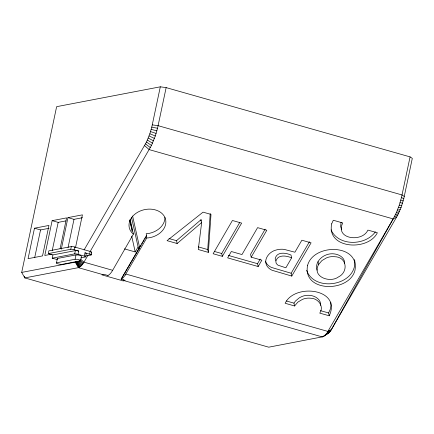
<?xml version="1.0" encoding="UTF-8"?>
<svg xmlns="http://www.w3.org/2000/svg" width="434" height="434" viewBox="0 0 434 434"><rect width="100%" height="100%" fill="white"/><g stroke="black" fill="none" stroke-linecap="round" stroke-linejoin="round"><path stroke-width="0.65" d="M168.945 238.543L176.513 240.691L201.034 219.696L201.664 222.528L198.273 249.523L208.363 252.387L207.729 249.555L210.235 213.571M208.363 252.387L211 214.407L203.058 212.15L167.052 240.658L177.143 243.523L201.664 222.528M200.866 221.009L201.034 219.696M21.7 272.416L56.626 106.672L160.309 86.816L166.146 87.614L410.076 156.886L412.3 158.377L403.772 198.691L401.081 207.506L397.701 215.193L330.86 330.469L328.543 333.111L322.885 336.757L268.744 347.184L24.814 277.912L21.7 272.416L75.261 262.158L77.024 261.159L80.816 266.275L78.375 267.659L24.814 277.912L24.434 276.198M34.487 228.208L28.069 258.669L42.532 255.903L48.95 225.441L34.487 228.208L40.536 229.928L49.08 228.289M34.671 257.742L40.536 229.928M60.087 248.758L66.592 217.884L52.129 220.656L44.794 255.469L51.613 254.161M52.915 254.904L52.232 258.165L74.697 253.863A2.593 0.439 11.9 0 1 78.055 254.324L78.744 251.058A2.593 0.439 11.9 0 0 75.386 250.602L52.915 254.904L48.282 253.586L48.852 250.868L71.322 246.566A2.593 0.439 11.9 0 1 74.681 247.022L90.201 251.432A2.593 0.439 11.9 0 1 91.482 252.29M52.226 250.619L58.178 222.371L66.066 220.863M56.474 262.825L57.391 258.474L76.015 254.904C77.561 254.894 81.277 255.219 81.462 256.451L80.545 260.801L61.921 264.371A3.049 0.521 11.9 0 1 57.977 263.829A3.049 0.521 11.9 0 1 56.474 262.825L75.098 259.255C76.644 259.25 80.361 259.57 80.545 260.801M61.308 249.154L67.948 217.624L82.417 214.857L75.494 247.695M68.046 247.586L73.997 219.344L82.547 217.705M48.282 253.586L70.747 249.284L71.322 246.566M70.747 249.284A2.593 0.439 11.9 0 1 74.105 249.745L74.681 247.022M74.697 253.863L75.386 250.602M75.098 259.255L76.015 254.904M80.957 257.839L85.585 256.955A2.593 0.439 11.9 0 0 84.305 256.098L84.993 252.832L89.626 254.15A2.593 0.439 11.9 0 1 90.907 255.008L91.135 253.923M85.72 256.304L86.268 253.695A2.593 0.439 11.9 0 0 84.993 252.832M89.626 254.15L90.201 251.432M91.097 254.937L91.672 252.214M84.077 249.973L146.502 142.037L149.855 133.786L151.775 127.129L160.309 86.816M166.146 87.614L157.537 128.269L155.323 135.951L151.461 145.461L90.093 251.606M410.076 156.886L401.466 197.541L399.253 205.222L396.432 212.476L393.177 218.91L331.31 329.742C327.735 330.947 326.439 334.549 323.493 336.469M341.081 222.311L340.619 226.586L341.715 229.624M329.238 315.784C341.943 288.729 294.8 282.897 285.154 303.268L294.599 305.981L297.849 302.118L302.465 299.379A12.602 9.651 -12.5 0 1 310.598 298.223C318.062 298.147 324.448 306.42 319.76 313.126L329.238 315.784L328.609 312.952L330.236 309.334L330.947 305.688L330.773 302.162M344.699 263.329C344.862 257.666 339.046 254.329 334.023 253.879A12.602 9.651 -12.5 0 0 325.891 255.029C320.086 257.243 314.699 263.747 317.102 270.176M318.648 264.463C311.52 276.767 329.921 283.326 338.433 276.963C348.67 272.01 346.94 256.82 334.652 256.711A12.602 9.651 -12.5 0 0 326.52 257.861L321.898 260.606L318.648 264.463L318.019 261.631M107.849 275.65L108.24 275.346A16.34 6.06 -74.1 0 0 112.656 270.301L133.444 234.056L132.972 231.93L132.343 231.458L129.755 220.109M88.059 255.121L83.361 263.161L80.816 266.275M131.833 230.953L132.5 229.808L130.157 219.289M124.401 248.872L135.213 251.942L138.104 246.962L131.518 217.374M164.915 217.32A18.613 14.257 -12.5 0 1 147.473 233.649L146.187 233.676L146.665 235.803L146.28 235.814L121.119 279.23L125.128 280.364L123.115 280.896L101.947 274.885L103.959 274.353L107.941 275.487M139.509 247.96L121.119 279.23L121.417 279.084A16.34 6.06 -74.1 0 0 125.214 275.053L146.752 237.935L146.28 235.814M123.115 280.896L123.744 279.811M222.349 256.358L241.635 223.109L232.429 220.494L213.137 253.744L222.349 256.358L221.72 253.527L239.655 222.609M265.158 229.174L250.559 254.335L251.188 257.167L261.848 260.194L258.17 266.536L227.649 257.867L231.327 251.525L241.982 254.552L257.595 227.638L266.801 230.253L251.188 257.167M258.17 266.536L257.541 263.704L260.216 259.093M291.621 257.877L285.865 267.8L277.934 265.169L276.274 263.563L275.818 261.604C277.293 254.161 286.467 255.561 291.621 257.877L290.992 255.046C285.838 252.729 276.664 251.324 275.183 258.772L275.644 260.731M291.789 276.078L311.075 242.828L301.869 240.214L294.908 252.214L284.216 249.393A15.488 11.859 -12.5 0 0 275.595 250.179C269.378 251.839 263.297 259.044 266.704 265.505A15.488 11.859 -12.5 0 0 272.102 270.274L291.789 276.078L291.154 273.246L309.431 241.743M396.578 217.222L393.177 218.91L327.29 332.439L330.86 330.469M125.214 275.053L125.806 274.033L327.779 331.392L331.31 329.742M140.193 246.805L141.213 245.064M141.896 243.908L142.574 242.752M143.258 241.592L144.278 239.856M144.961 238.695L145.64 237.539M294.599 305.981L293.97 303.149L295.418 301.077L299.357 297.778L301.836 296.547A12.602 9.651 -12.5 0 1 309.968 295.391C315.198 295.809 321.144 299.498 320.655 305.379M375.345 231.87C365.341 245.921 338.444 246.431 331.006 229.83M322.885 336.757L329.021 332.726M323.406 336.214L322.305 336.93L124.238 280.679M324.502 335.504L326.151 334.435M328.543 333.111L327.252 333.724M325.381 334.923L329.482 332.27M326.021 334.191L329.943 331.739M326.661 333.361L330.404 331.137M394.3 216.881L397.701 215.193M395.39 214.732L398.499 213.599M396.432 212.476L399.394 211.667M85.623 256.022L90.907 255.008M397.43 210.132L400.267 209.611M398.369 207.707L401.081 207.506M146.752 237.935L148.417 237.892A18.613 14.257 -12.5 0 0 165.343 218.595A18.613 14.257 -12.5 0 0 139.846 211.157A18.613 14.257 -12.5 0 0 132.316 233.194L133.444 234.056M399.253 205.222L401.846 205.353M152.285 124.889L158.122 125.686L402.052 194.958L404.276 196.45M400.061 202.689L402.551 203.155M151.775 127.129L157.537 128.269M151.2 129.365L156.875 130.851M320.395 310.646L328.609 312.952M393.177 218.91L149.247 149.638L144.582 145.661M198.273 246.87L207.729 249.555M214.353 251.438L221.72 253.527M228.317 255.404L257.541 263.704M291.154 273.246L271.472 267.442A15.488 11.859 -12.5 0 1 266.075 262.673L265.44 261.105M67.948 217.624L73.997 219.344M52.129 220.656L58.178 222.371M74.105 249.745L78.744 251.058M78.055 254.324L84.305 256.098M112.656 270.301L83.979 262.152L80.713 259.369M52.232 258.165L57.353 259.624M103.07 274.668L78.375 267.659L75.261 262.158M286.413 300.979L293.97 303.149M150.555 131.589L156.131 133.417M400.804 200.123L403.191 200.926M149.855 133.786L155.323 135.951M149.09 135.945L154.439 138.435M401.466 197.541L403.772 198.691M148.276 138.045L153.5 140.86M147.408 140.084L152.502 143.204M146.502 142.037L151.461 145.461M132.5 229.808L131.86 229.326L129.809 220.125M145.547 143.92L150.37 147.609M80.664 260.612L83.361 263.161M79.276 260.476L82.731 264.089M78.782 261.127L82.091 264.919M77.887 261.203L81.451 265.651M76.568 261.534L80.181 266.796M76.118 261.827L79.563 267.198M75.684 262.038L78.955 267.485M138.104 246.962L139.157 249.192M306.583 270.246C314.466 292.63 356.195 285.735 354.855 261.235M354.486 259.548L354.822 260.644M176.513 240.691L177.143 243.523M132.614 216.04L139.574 247.331M131.703 236.161L135.213 251.942M57.326 258.865A3.049 0.521 11.9 0 1 57.391 258.474M307.57 265.375C302.276 292.413 348.838 292.793 354.92 270.648C360.111 243.664 313.663 243.089 307.57 265.375M331.652 223.863C326.487 249.105 368.195 251.378 377.368 232.76L367.891 230.101C362.309 242.72 334.636 239.226 342.73 222.957L333.285 220.244L331.652 223.863"/></g></svg>
